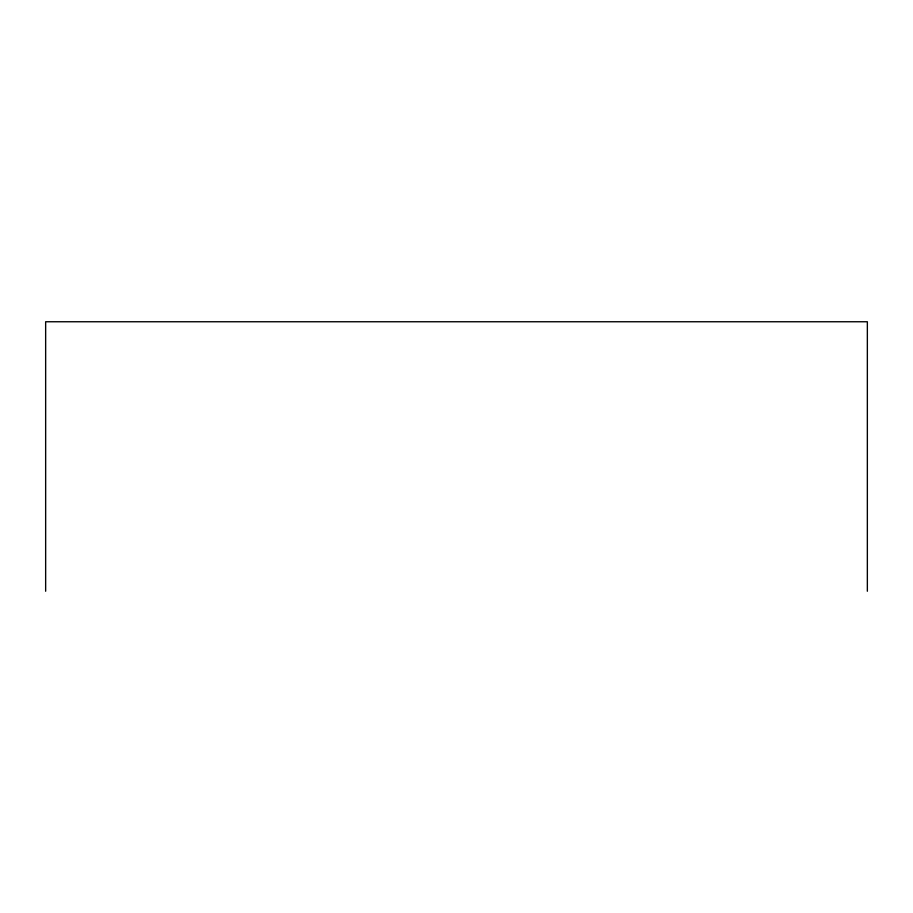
<?xml version="1.0" encoding="UTF-8"?>
<svg xmlns="http://www.w3.org/2000/svg" width="913" height="913" viewBox="0 0 913 913"><rect width="100%" height="100%" fill="white"/><g stroke="black" fill="none" stroke-linecap="round" stroke-linejoin="round"><path stroke-width="1.37" d="M867.35 591.247L867.35 321.753L45.65 321.753L45.65 591.247"/></g></svg>
